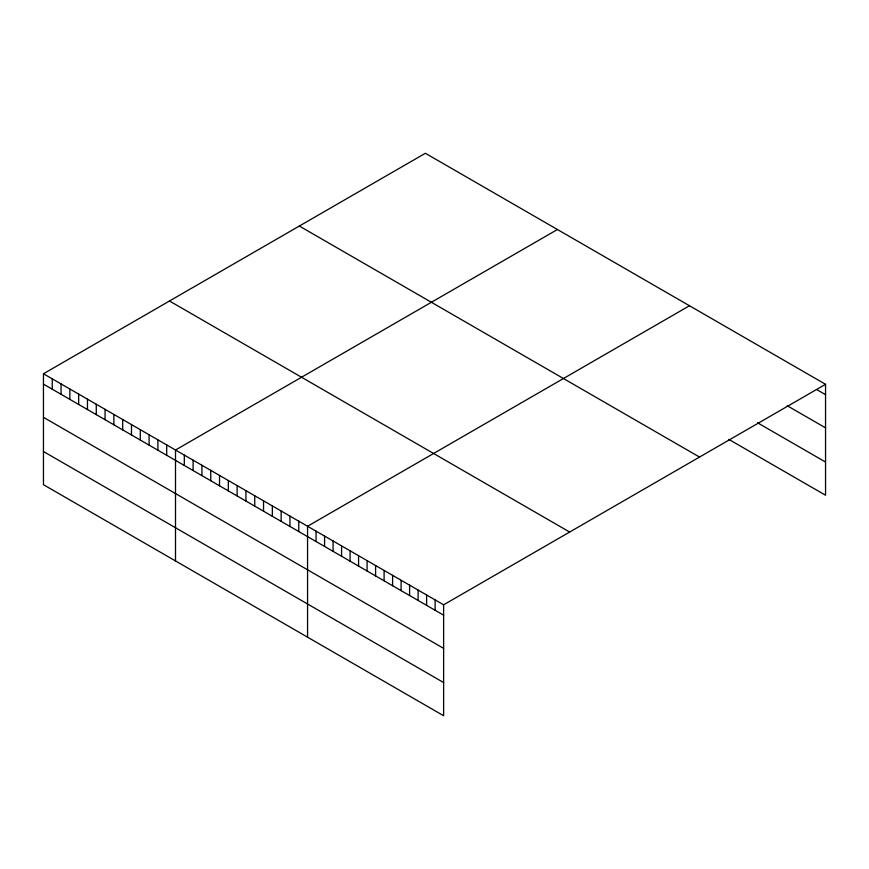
<?xml version="1.0" encoding="UTF-8"?>
<svg xmlns="http://www.w3.org/2000/svg" width="869" height="869" viewBox="0 0 869 869"><rect width="100%" height="100%" fill="white"/><g stroke="black" fill="none" stroke-linecap="round" stroke-linejoin="round"><path stroke-width="1.3" d="M43.45 373.768L443.624 604.813L443.624 715.73L43.45 484.696L43.45 373.768L425.375 153.27L825.55 384.304L825.55 495.232L728.819 439.388M557.431 229.514L175.505 450.012L175.505 560.939M689.486 305.747L307.561 526.256L307.561 637.183M443.624 604.813L825.55 384.304M817.045 389.757L825.55 394.667M787.281 405.758L825.55 427.852M757.518 422.768L825.55 462.047M299.338 226.038L699.512 457.072M169.488 301L569.662 532.045M43.45 384.131L443.624 615.176M43.45 417.316L443.624 648.361M43.45 451.511L443.624 682.545M435.119 599.903L435.119 610.266M426.614 594.993L426.614 605.356M418.108 590.084L418.108 600.446M409.603 585.174L409.603 595.537M401.109 580.264L401.109 590.627M392.603 575.354L392.603 585.717M384.098 570.444L384.098 580.807M375.593 565.534L375.593 575.897M367.087 560.624L367.087 570.987M358.582 555.715L358.582 566.077M350.088 550.805L350.088 561.168M341.582 545.895L341.582 556.258M333.077 540.985L333.077 551.348M324.572 536.075L324.572 546.438M316.066 531.165L316.066 541.528M298.762 521.172L298.762 531.535M289.953 516.088L289.953 526.451M281.154 511.005L281.154 521.367M272.345 505.921L272.345 516.284M263.546 500.837L263.546 511.2M254.736 495.754L254.736 506.127M245.938 490.681L245.938 501.044M237.128 485.597L237.128 495.96M228.33 480.514L228.33 490.876M219.531 475.43L219.531 485.793M210.722 470.346L210.722 480.709M201.923 465.263L201.923 475.625M193.114 460.179L193.114 470.542M184.315 455.095L184.315 465.458M166.707 444.928L166.707 455.291M157.897 439.844L157.897 450.207M149.099 434.761L149.099 445.124M140.289 429.677L140.289 440.051M131.491 424.604L131.491 434.967M122.681 419.521L122.681 429.883M113.882 414.437L113.882 424.8M105.073 409.353L105.073 419.716M96.274 404.27L96.274 414.632M87.465 399.186L87.465 409.549M78.666 394.102L78.666 404.465M69.857 389.019L69.857 399.382M61.058 383.935L61.058 394.298M52.249 378.851L52.249 389.214"/></g></svg>
